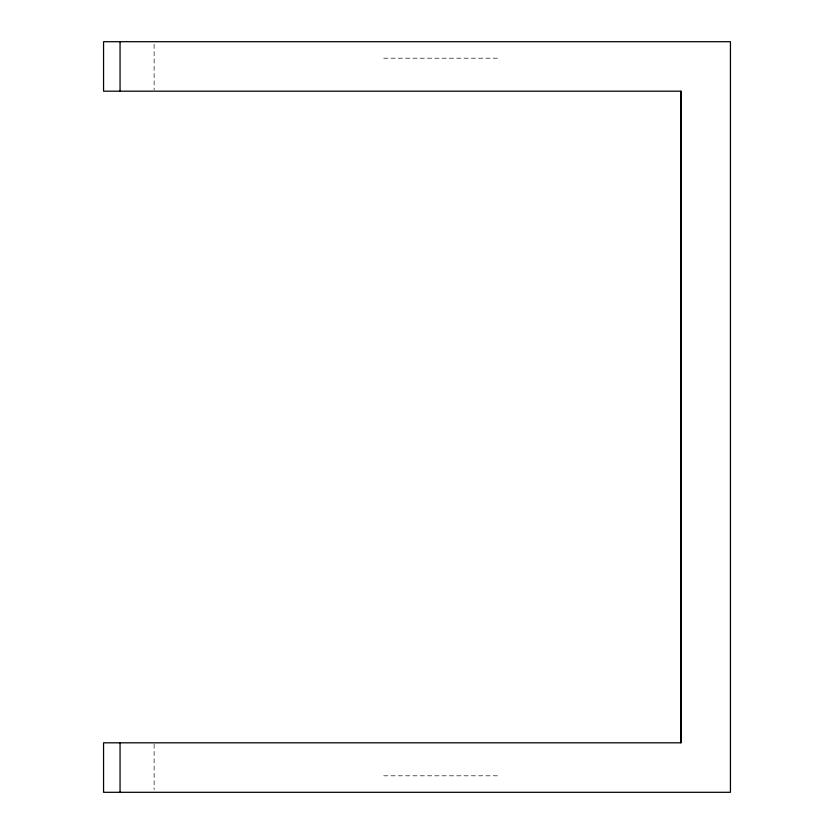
<?xml version="1.0" encoding="UTF-8"?>
<svg xmlns="http://www.w3.org/2000/svg" width="834" height="834" viewBox="0 0 834 834"><rect width="100%" height="100%" fill="white"/><g stroke="black" fill="none" stroke-linecap="round" stroke-linejoin="round"><path stroke-width="0.63" stroke-dasharray="4.17 3.13" d="M383.713 58.192L498.013 58.192M383.713 775.808L498.013 775.808M154.113 44.306L154.113 89.884M154.113 744.116L154.113 789.694"/><path stroke-width="1.25" d="M680.951 742.813L680.951 91.187L103.562 91.187L103.562 41.7L730.438 41.7L730.438 792.3L103.562 792.3L103.562 742.813L680.951 742.813L680.951 91.187M120.054 41.7L120.054 91.187M120.054 742.813L120.054 792.3"/></g></svg>
